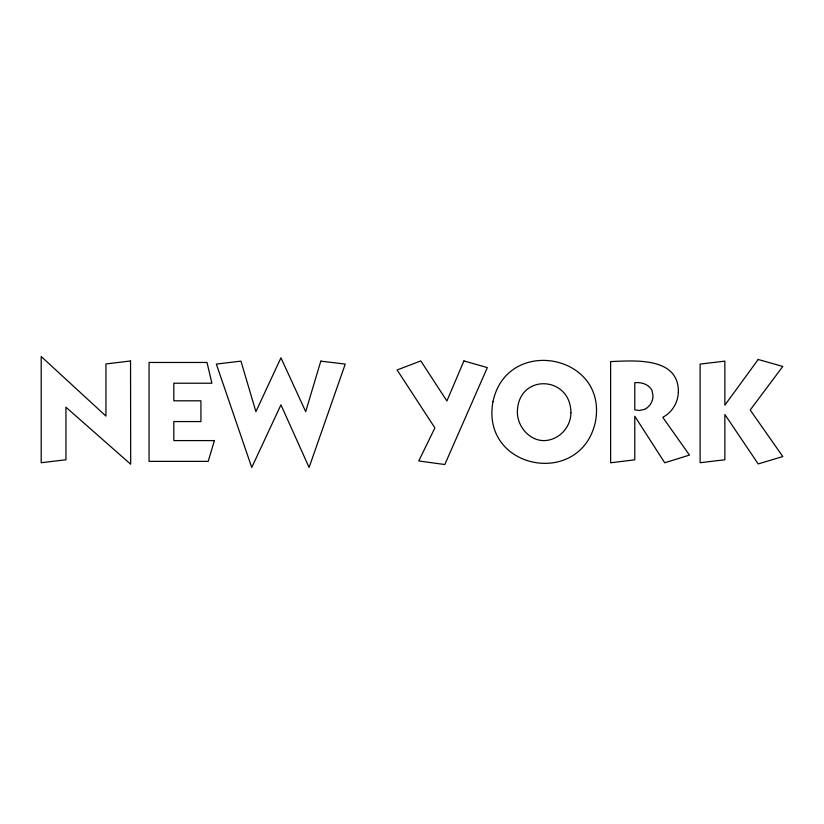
<?xml version="1.0" encoding="UTF-8"?>
<svg xmlns="http://www.w3.org/2000/svg" width="824" height="824" viewBox="0 0 824 824"><rect width="100%" height="100%" fill="white"/><g stroke="black" fill="none" stroke-linecap="round" stroke-linejoin="round"><path stroke-width="1.24" d="M492.979 401.7C480.444 469.392 580.158 488.57 595.289 422.403C608.843 354.279 507.007 335.018 492.979 401.7M570.908 412.69C571.042 425.39 561.484 437.369 549.052 440.006C532.479 443.92 517.565 428.377 517.369 412.391C517.544 373.107 570.733 375.208 570.908 412.69M678.337 392.265C678.049 402.658 672.003 412.474 662.774 417.304L689.451 455.085L664.721 462.789L634.789 416.244L634.789 459.823L610.625 462.789L610.625 361.592C634.006 360.644 679.172 356.607 678.337 392.265M214.415 440.593L208.194 461.358L149.062 461.358L149.062 362.457L207.009 362.457L211.892 383.222L173.812 383.222L173.812 400.804L200.932 400.804L200.932 421.569L173.812 421.569L173.812 440.593L214.415 440.593M320.804 361.128L305.694 411.65L280.943 357.812L255.904 411.65L240.938 361.128L216.352 364.095L251.753 467.486L280.943 404.831L309.093 467.486L345.246 364.095L320.804 361.128M463.933 360.922L446.896 400.979L420.817 360.922L397.117 369.966L434.897 427.913L418.747 460.966L444.816 464.52L487.344 367.597L463.933 360.922M758.204 359.48L724.863 405.14L724.863 361.128L700.112 364.095L700.112 462.728L724.863 459.771L724.863 414.482L758.204 463.943L782.8 456.537L750.201 410.033L782.8 366.443L758.204 359.48M644.574 409.384L639.239 410.496L634.789 409.899L634.789 382.645C641.371 382.13 648.643 384.108 651.949 390.308L653.02 395.541A15.182 15.182 0 0 1 644.574 409.394M130.542 360.974L105.946 363.94L105.946 416.099L41.2 356.514L41.2 462.728L65.941 459.771L65.941 407.211L130.686 464.231L130.542 360.974"/></g></svg>
